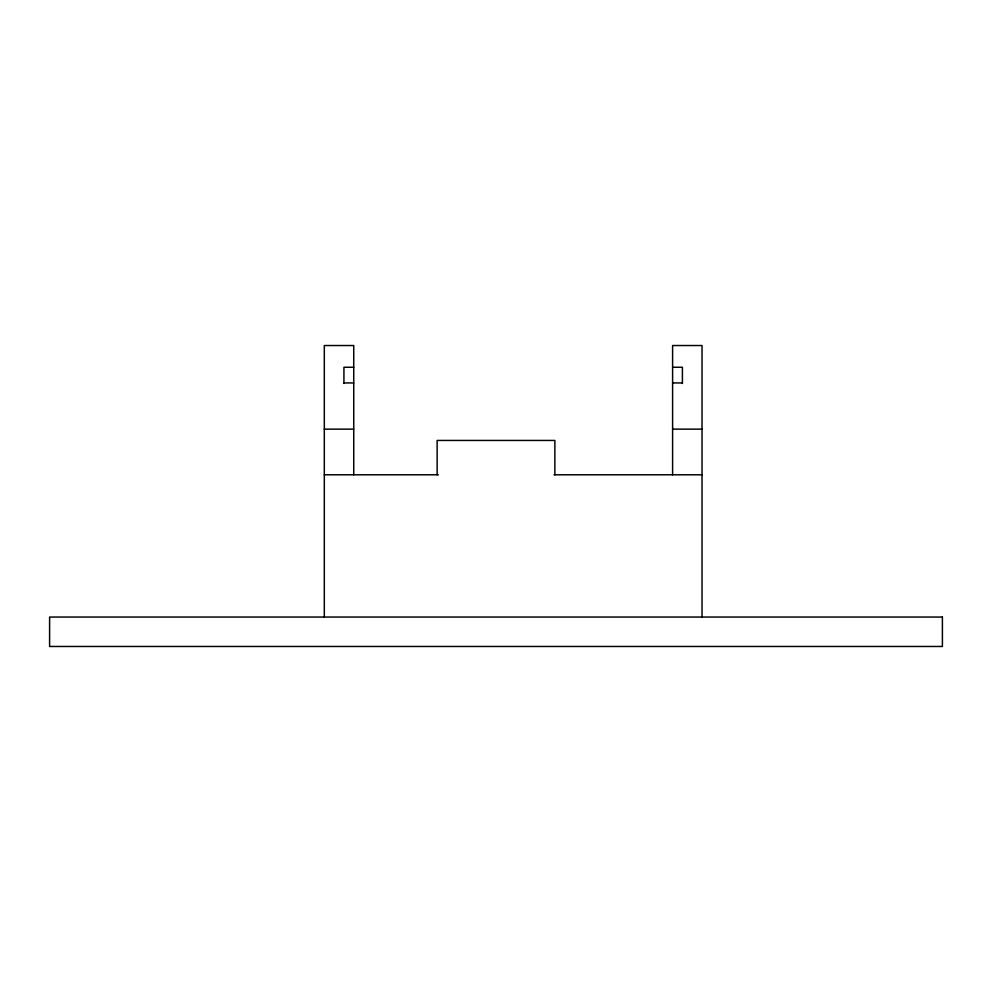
<?xml version="1.0" encoding="UTF-8"?>
<svg xmlns="http://www.w3.org/2000/svg" width="992" height="992" viewBox="0 0 992 992"><rect width="100%" height="100%" fill="white"/><g stroke="black" fill="none" stroke-linecap="round" stroke-linejoin="round"><path stroke-width="1.49" d="M353.735 367.263L343.926 367.263L343.926 383.482M672.601 367.263L682.409 367.263L682.409 383.482M343.926 382.924L353.735 382.924M672.601 382.924L682.409 382.924M324.31 429.139L353.735 429.139M672.601 429.139L702.026 429.139M324.31 474.784L438.39 474.784M554.02 474.784L702.026 474.784M702.026 617.049L702.026 345.526L672.601 345.526L672.601 474.784M554.863 474.784L554.863 440.448L437.137 440.448L437.137 474.784M353.735 474.784L353.735 345.526L324.31 345.526L324.31 617.049M942.4 617.049L49.6 617.049L49.6 646.474L942.4 646.474L942.4 617.049"/></g></svg>
